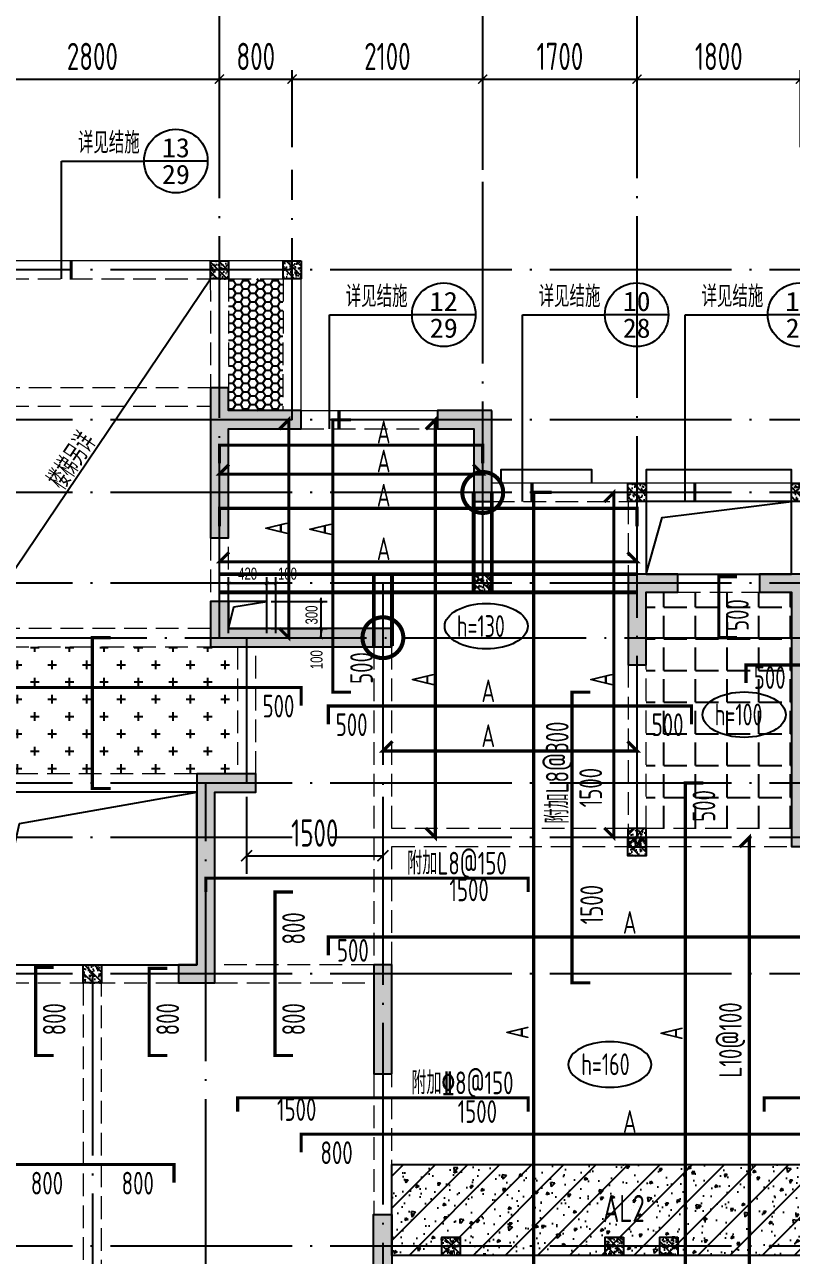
# Model space of a CAD drawing. Extents: x -1058961 to 23600, y -449123 to 2751847.
# Drawn here: x -319653 to -311206, y -187075 to -173524 of the extents above; entities that cross this region are included whole.
import ezdxf
from ezdxf.enums import TextEntityAlignment as Align

# ---------------------------------------------------------------- set-up
doc = ezdxf.new("R2010")
doc.units = 0
doc.header["$LTSCALE"] = 1000
doc.linetypes.add('DASH', pattern=[0.35, 0.25, -0.1])
doc.linetypes.add('DOTE', pattern=[2.42, 2, -0.2, 0.02, -0.2])
doc.layers.get('0').update_dxf_attribs({"linetype": 'CONTINUOUS'})
doc.layers.get('DEFPOINTS').update_dxf_attribs({"linetype": 'CONTINUOUS'})
doc.layers.add('+公共字体', color=7, linetype='CONTINUOUS', lineweight=20)
for name, color, linetype in [('A-AXIS', 1, 'CONTINUOUS'), ('A-DOTE', 10, 'DOTE'), ('BEAM', 4, 'DASH'), ('DIM_IDEN', 67, 'CONTINUOUS'), ('PUB_TEXT', 2, 'CONTINUOUS'), ('ROOF', 183, 'CONTINUOUS'), ('S-B板填充', 251, 'CONTINUOUS'), ('S-B板标注', 3, 'CONTINUOUS'), ('S-B板配筋', 6, 'CONTINUOUS'), ('S-B板配筋号', 7, 'CONTINUOUS'), ('S-C承台编号', 6, 'CONTINUOUS'), ('S-D洞口', 4, 'CONTINUOUS'), ('S-D洞口标注', 3, 'CONTINUOUS'), ('S-L主梁线', 4, 'DASH'), ('S-Q墙填充', 252, 'CONTINUOUS'), ('S-Q墙实线', 6, 'CONTINUOUS'), ('S-Q墙标注', 3, 'CONTINUOUS'), ('S-Y一般标注', 3, 'CONTINUOUS'), ('S-板正筋', 2, 'CONTINUOUS'), ('S-构造柱', 212, 'CONTINUOUS'), ('TEXT', 2, 'CONTINUOUS'), ('水平筋标注', 7, 'CONTINUOUS'), ('看线', 251, 'CONTINUOUS')]:
    doc.layers.add(name, color=color, linetype=linetype)
doc.layers.add('配箍校核', color=34, linetype='CONTINUOUS', plot=False)
doc.styles.add('_TCH_AXIS', font='COMPLEX', dxfattribs={"bigfont": 'GBCBIG'})
doc.styles.add('_TCH_LABEL', font='simhei.ttf')
doc.styles.add('TSSD_DIMENSION', font='Tssdeng.shx', dxfattribs={"width": 0.7, "bigfont": 'tssdchn.shx'})
doc.styles.add('TSSD_REIN', font='tssdeng.shx', dxfattribs={"width": 0.7, "height": 300, "bigfont": 'tssdchn.shx'})
doc.styles.add('结构文字', font='zstxt.shx', dxfattribs={"width": 0.7, "bigfont": 'zshz.shx'})
doc.dimstyles.new('STRUCK', dxfattribs={"dimtxt": 400, "dimasz": 121, "dimexe": 200, "dimexo": 150, "dimgap": 115, "dimtad": 1, "dimdec": 0, "dimdsep": 46, "dimtxsty": '结构文字', "dimblk": 'ARCHTICK', "dimcen": 400, "dimclrd": 3, "dimclre": 3, "dimclrt": 7, "dimadec": 0, "dimazin": 0, "dimtfac": 1, "dimtdec": 0, "dimtix": 1, "dimtmove": 2, "dimatfit": 3, "dimldrblk": '_DIMX', "dimfxl": 0, "dimtolj": 1, "dimtzin": 0, "dimarcsym": 0})
doc.dimstyles.new('STRUCK30', dxfattribs={"dimscale": 0.33333, "dimtxt": 400, "dimasz": 121, "dimexe": 200, "dimexo": 150, "dimgap": 115, "dimtad": 1, "dimdec": 0, "dimdsep": 46, "dimtxsty": '结构文字', "dimblk": 'ARCHTICK', "dimcen": 400, "dimclrd": 3, "dimclre": 3, "dimclrt": 7, "dimadec": 0, "dimazin": 0, "dimtfac": 1, "dimtdec": 0, "dimtix": 1, "dimtmove": 2, "dimatfit": 3, "dimldrblk": '_DIMX', "dimfxl": 0, "dimtolj": 1, "dimtzin": 0, "dimarcsym": 0})
doc.dimstyles.new('TSSD_100_100', dxfattribs={"dimtxt": 300, "dimasz": 100, "dimexe": 100, "dimexo": 250, "dimgap": 100, "dimtad": 1, "dimdec": 0, "dimzin": 0, "dimdsep": 46, "dimtxsty": 'TSSD_DIMENSION', "dimblk": 'ARCHTICK', "dimcen": 0, "dimdle": 100, "dimclrt": 7, "dimadec": 0, "dimazin": 0, "dimtfac": 1, "dimtdec": 0, "dimtix": 1, "dimtmove": 2, "dimatfit": 3, "dimldrblk": 'ARCHTICK', "dimfxl": 0, "dimtolj": 1, "dimtzin": 0, "dimarcsym": 0})

# ---------------------------------------------------------------- blocks, each defined once
blk = doc.blocks.new('_ArchTick')
at = {"color": 0, "linetype": 'ByBlock', "const_width": 0.15}
blk.add_lwpolyline([(-0.5, -0.5), (0.5, 0.5)], dxfattribs=at)
blk = doc.blocks.new('*D1067')
at = {"layer": 'DEFPOINTS', "color": 0}
for p in [(18500, 19250), (15700, 18250), (18500, 18250)]:
    blk.add_point(p, dxfattribs=at)
at = {"layer": 'S-Y一般标注', "color": 0, "lineweight": -2}
for p, q in [((15600, 19250), (18600, 19250)), ((15700, 18500), (15700, 19350)), ((18500, 18500), (18500, 19350))]:
    blk.add_line(p, q, dxfattribs=at)
at = {"layer": 'S-Y一般标注', "color": 0, "lineweight": -2, "xscale": 100, "yscale": 100, "zscale": 100, "rotation": 180}
blk.add_blockref('_ArchTick', (15700, 19250), dxfattribs=at)
at = {"layer": 'S-Y一般标注', "color": 0, "lineweight": -2, "xscale": 100, "yscale": 100, "zscale": 100}
blk.add_blockref('_ArchTick', (18500, 19250), dxfattribs=at)
at = {"layer": 'S-Y一般标注', "color": 7, "insert": (17100, 19500), "char_height": 300, "attachment_point": 5, "style": 'TSSD_DIMENSION'}
blk.add_mtext('\\A1;2800', dxfattribs=at)
blk = doc.blocks.new('*D1068')
at = {"layer": 'DEFPOINTS', "color": 0}
for p in [(19300, 19250), (18500, 18250), (19300, 18250)]:
    blk.add_point(p, dxfattribs=at)
at = {"layer": 'S-Y一般标注', "color": 0, "lineweight": -2}
for p, q in [((18400, 19250), (19400, 19250)), ((18500, 18500), (18500, 19350)), ((19300, 18500), (19300, 19350))]:
    blk.add_line(p, q, dxfattribs=at)
at = {"layer": 'S-Y一般标注', "color": 0, "lineweight": -2, "xscale": 100, "yscale": 100, "zscale": 100, "rotation": 180}
blk.add_blockref('_ArchTick', (18500, 19250), dxfattribs=at)
at = {"layer": 'S-Y一般标注', "color": 0, "lineweight": -2, "xscale": 100, "yscale": 100, "zscale": 100}
blk.add_blockref('_ArchTick', (19300, 19250), dxfattribs=at)
at = {"layer": 'S-Y一般标注', "color": 7, "insert": (18900, 19500), "char_height": 300, "attachment_point": 5, "style": 'TSSD_DIMENSION'}
blk.add_mtext('\\A1;800', dxfattribs=at)
blk = doc.blocks.new('*D1069')
at = {"layer": 'DEFPOINTS', "color": 0}
for p in [(23100, 19250), (21400, 18250), (23100, 18250)]:
    blk.add_point(p, dxfattribs=at)
at = {"layer": 'S-Y一般标注', "color": 0, "lineweight": -2}
for p, q in [((21300, 19250), (23200, 19250)), ((21400, 18500), (21400, 19350)), ((23100, 18500), (23100, 19350))]:
    blk.add_line(p, q, dxfattribs=at)
at = {"layer": 'S-Y一般标注', "color": 0, "lineweight": -2, "xscale": 100, "yscale": 100, "zscale": 100, "rotation": 180}
blk.add_blockref('_ArchTick', (21400, 19250), dxfattribs=at)
at = {"layer": 'S-Y一般标注', "color": 0, "lineweight": -2, "xscale": 100, "yscale": 100, "zscale": 100}
blk.add_blockref('_ArchTick', (23100, 19250), dxfattribs=at)
at = {"layer": 'S-Y一般标注', "color": 7, "insert": (22250, 19500), "char_height": 300, "attachment_point": 5, "style": 'TSSD_DIMENSION'}
blk.add_mtext('\\A1;1700', dxfattribs=at)
blk = doc.blocks.new('*D1070')
at = {"layer": 'DEFPOINTS', "color": 0}
for p in [(24900, 19250), (23100, 18250), (24900, 18250)]:
    blk.add_point(p, dxfattribs=at)
at = {"layer": 'S-Y一般标注', "color": 0, "lineweight": -2}
for p, q in [((23000, 19250), (25000, 19250)), ((23100, 18500), (23100, 19350)), ((24900, 18500), (24900, 19350))]:
    blk.add_line(p, q, dxfattribs=at)
at = {"layer": 'S-Y一般标注', "color": 0, "lineweight": -2, "xscale": 100, "yscale": 100, "zscale": 100, "rotation": 180}
blk.add_blockref('_ArchTick', (23100, 19250), dxfattribs=at)
at = {"layer": 'S-Y一般标注', "color": 0, "lineweight": -2, "xscale": 100, "yscale": 100, "zscale": 100}
blk.add_blockref('_ArchTick', (24900, 19250), dxfattribs=at)
at = {"layer": 'S-Y一般标注', "color": 7, "insert": (24000, 19500), "char_height": 300, "attachment_point": 5, "style": 'TSSD_DIMENSION'}
blk.add_mtext('\\A1;1800', dxfattribs=at)
blk = doc.blocks.new('*D1096')
at = {"layer": 'DEFPOINTS', "color": 0}
for p in [(21400, 19250), (19300, 18250), (21400, 18250)]:
    blk.add_point(p, dxfattribs=at)
at = {"layer": 'S-Y一般标注', "color": 0, "lineweight": -2}
for p, q in [((19200, 19250), (21500, 19250)), ((19300, 18500), (19300, 19350)), ((21400, 18500), (21400, 19350))]:
    blk.add_line(p, q, dxfattribs=at)
at = {"layer": 'S-Y一般标注', "color": 0, "lineweight": -2, "xscale": 100, "yscale": 100, "zscale": 100, "rotation": 180}
blk.add_blockref('_ArchTick', (19300, 19250), dxfattribs=at)
at = {"layer": 'S-Y一般标注', "color": 0, "lineweight": -2, "xscale": 100, "yscale": 100, "zscale": 100}
blk.add_blockref('_ArchTick', (21400, 19250), dxfattribs=at)
at = {"layer": 'S-Y一般标注', "color": 7, "insert": (20350, 19500), "char_height": 300, "attachment_point": 5, "style": 'TSSD_DIMENSION'}
blk.add_mtext('\\A1;2100', dxfattribs=at)
blk = doc.blocks.new('20210729.03504727')
at = {"layer": '看线', "color": 202, "ltscale": 0.5}
for points in [[(17500, 10800), (17500, 10950), (16500, 10950), (16500, 10800)], [(19700, 10800), (19700, 10950), (18100, 10950), (18100, 10800)]]:
    blk.add_lwpolyline(points, dxfattribs=at)
blk = doc.blocks.new('*D368')
at = {"layer": 'DEFPOINTS', "color": 0}
for p in [(-316986, -179874), (-316386, -179874), (-316986, -180174)]:
    blk.add_point(p, dxfattribs=at)
at = {"layer": 'S-D洞口标注', "color": 3, "lineweight": -2}
for p, q in [((-316936, -179874), (-316320, -179874)), ((-316386, -179874), (-316386, -179834)), ((-316386, -180174), (-316386, -179874)), ((-316936, -180174), (-316320, -180174)), ((-316386, -180174), (-316386, -180215))]:
    blk.add_line(p, q, dxfattribs=at)
at = {"layer": 'S-D洞口标注', "color": 3, "lineweight": -2, "xscale": 40.33293, "yscale": 40.33293, "zscale": 40.33293}
for p, rotation in [((-316386, -179874), 270), ((-316386, -180174), 90)]:
    blk.add_blockref('_ArchTick', p, dxfattribs=dict(at, rotation=rotation))
at = {"layer": 'S-D洞口标注', "color": 7, "insert": (-316491, -180024), "char_height": 133.3, "attachment_point": 5, "rotation": 90, "style": '结构文字'}
blk.add_mtext('\\A1;300', dxfattribs=at)
blk = doc.blocks.new('_DIMX')
blk.add_line((-150, 0), (150, 0))
at = {"const_width": 50}
blk.add_lwpolyline([(-70, -70), (70, 70)], dxfattribs=at)
blk = doc.blocks.new('*D369')
at = {"layer": 'DEFPOINTS', "color": 0}
for p in [(-316986, -179675), (-317406, -180275), (-316986, -180274)]:
    blk.add_point(p, dxfattribs=at)
at = {"layer": 'S-D洞口标注', "color": 3, "lineweight": -2}
for p, q in [((-317406, -180225), (-317406, -179608)), ((-317406, -179675), (-316986, -179675)), ((-316986, -180224), (-316986, -179608))]:
    blk.add_line(p, q, dxfattribs=at)
at = {"layer": 'S-D洞口标注', "color": 3, "lineweight": -2, "xscale": 40.33293, "yscale": 40.33293, "zscale": 40.33293, "rotation": 180}
blk.add_blockref('_ArchTick', (-317406, -179675), dxfattribs=at)
at = {"layer": 'S-D洞口标注', "color": 3, "lineweight": -2, "xscale": 40.33293, "yscale": 40.33293, "zscale": 40.33293}
blk.add_blockref('_ArchTick', (-316986, -179675), dxfattribs=at)
at = {"layer": 'S-D洞口标注', "color": 7, "insert": (-317196, -179570), "char_height": 133.3, "attachment_point": 5, "style": '结构文字'}
blk.add_mtext('\\A1;420', dxfattribs=at)
blk = doc.blocks.new('*D370')
at = {"layer": 'DEFPOINTS', "color": 0}
for p in [(-316886, -179675), (-316986, -180274), (-316886, -180274)]:
    blk.add_point(p, dxfattribs=at)
at = {"layer": 'S-D洞口标注', "color": 3, "lineweight": -2}
for p, q in [((-316986, -180224), (-316986, -179608)), ((-316986, -179675), (-316886, -179675)), ((-316886, -180224), (-316886, -179608))]:
    blk.add_line(p, q, dxfattribs=at)
at = {"layer": 'S-D洞口标注', "color": 3, "lineweight": -2, "xscale": 40.33293, "yscale": 40.33293, "zscale": 40.33293, "rotation": 180}
blk.add_blockref('_ArchTick', (-316986, -179675), dxfattribs=at)
at = {"layer": 'S-D洞口标注', "color": 3, "lineweight": -2, "xscale": 40.33293, "yscale": 40.33293, "zscale": 40.33293}
blk.add_blockref('_ArchTick', (-316886, -179675), dxfattribs=at)
at = {"layer": 'S-D洞口标注', "color": 7, "insert": (-316757, -179570), "char_height": 133.3, "attachment_point": 5, "style": '结构文字'}
blk.add_mtext('\\A1;100', dxfattribs=at)
blk = doc.blocks.new('*D371')
at = {"layer": 'DEFPOINTS', "color": 0}
for p in [(-316986, -180174), (-316386, -180174), (-316986, -180274)]:
    blk.add_point(p, dxfattribs=at)
at = {"layer": 'S-D洞口标注', "color": 3, "lineweight": -2}
for p, q in [((-316936, -180174), (-316320, -180174)), ((-316386, -180274), (-316386, -180174)), ((-316936, -180274), (-316320, -180274))]:
    blk.add_line(p, q, dxfattribs=at)
at = {"layer": 'S-D洞口标注', "color": 3, "lineweight": -2, "xscale": 40.33293, "yscale": 40.33293, "zscale": 40.33293}
for p, rotation in [((-316386, -180174), 90), ((-316386, -180274), 270)]:
    blk.add_blockref('_ArchTick', p, dxfattribs=dict(at, rotation=rotation))
at = {"layer": 'S-D洞口标注', "color": 7, "insert": (-316436, -180516), "char_height": 133.3, "attachment_point": 5, "rotation": 90, "style": '结构文字'}
blk.add_mtext('\\A1;100', dxfattribs=at)
blk = doc.blocks.new('20210803.22403995')
at = {"layer": '+公共字体', "color": 2, "const_width": 45}
for points in [[(-847438, -168387, 1), (-847438, -167937, 1), (-847438, -168387, -1)], [(-848538, -169986, 1), (-848538, -169536, 1), (-848538, -169986, -1)]]:
    blk.add_lwpolyline(points, format="xyb", dxfattribs=at)
blk = doc.blocks.new('20210807.15312446')
at = {"layer": 'S-Q墙填充'}
h = blk.add_hatch(color=252, dxfattribs=at)
h.dxf.hatch_style = 1
h.paths.add_polyline_path([(74816, 67840), (74816, 66540), (75016, 66540), (75016, 67740), (75815, 67740), (75815, 67940), (75016, 67940), (75016, 68190), (74816, 68190)])
h = blk.add_hatch(color=252, dxfattribs=at)
h.dxf.hatch_style = 1
h.paths.add_polyline_path([(77916, 67940), (77316, 67940), (77316, 67740), (77716, 67740), (77716, 66940), (77916, 66940)])
h = blk.add_hatch(color=252, dxfattribs=at)
h.dxf.hatch_style = 1
h.paths.add_polyline_path([(79416, 66140), (79416, 65140), (79616, 65140), (79616, 65940), (79966, 65940), (79966, 66140)])
h = blk.add_hatch(color=252, dxfattribs=at)
h.dxf.hatch_style = 1
h.paths.add_polyline_path([(81416, 66140), (80866, 66140), (80866, 65940), (81216, 65940), (81216, 63140), (81416, 63140)])
h = blk.add_hatch(color=252, dxfattribs=at)
h.dxf.hatch_style = 1
h.paths.add_polyline_path([(75016, 65540), (75016, 65840), (74816, 65840), (74816, 65340), (75216, 65340), (76816, 65340), (76816, 65540), (75216, 65540)])
h = blk.add_hatch(color=252, dxfattribs=at)
h.dxf.hatch_style = 1
h.paths.add_polyline_path([(74866, 61640), (74866, 63740), (75316, 63740), (75316, 63940), (74666, 63940), (74666, 61840), (74466, 61840), (74466, 61640)])
h = blk.add_hatch(color=252, dxfattribs=at)
h.dxf.hatch_style = 1
h.paths.add_polyline_path([(76816, 60640), (76816, 61840), (76616, 61840), (76616, 60640)])
h = blk.add_hatch(color=252, dxfattribs=at)
h.dxf.hatch_style = 1
h.paths.add_polyline_path([(76813, 57440), (76063, 57440), (76063, 57640), (76613, 57640), (76613, 58740), (76613, 59090), (76813, 59090), (76813, 58740)])
at = {"layer": 'S-D洞口', "color": 5}
for points in [[(79616, 66140), (81216, 66140), (81216, 66940), (79616, 66940), (79616, 66140), (79793, 66762), (81216, 66940)], [(72366, 61840), (74666, 61840), (74666, 63740), (72366, 63740), (72366, 61840), (72712, 63393), (74666, 63740)]]:
    blk.add_lwpolyline(points, dxfattribs=at)
at = {"layer": 'S-L主梁线', "linetype": 'ByBlock', "lineweight": 18}
for p, q in [((74915, 69590), (72116, 69590)), ((75816, 69590), (74915, 69590)), ((75815, 67940), (75816, 69590)), ((77316, 67939), (75815, 67939)), ((79516, 67140), (77916, 67140)), ((81316, 67140), (79516, 67140)), ((79616, 66940), (81216, 66940)), ((79616, 66140), (79616, 66940)), ((81216, 66940), (81216, 66140)), ((80866, 66140), (79966, 66140)), ((72366, 63740), (74666, 63740)), ((73516, 61840), (72566, 61840)), ((74466, 61840), (73516, 61840))]:
    blk.add_line(p, q, dxfattribs=at)
at = {"layer": 'S-L主梁线', "linetype": 'DASH', "lineweight": 18}
for p, q in [((72216, 69390), (74815, 69390)), ((74815, 69390), (74816, 68190)), ((75015, 69390), (75616, 69390)), ((75015, 69390), (75016, 68190)), ((75616, 69390), (75615, 67940)), ((74816, 68190), (72216, 68190)), ((75016, 68090), (75016, 68190)), ((72216, 67990), (74816, 67990)), ((75815, 67740), (77316, 67740)), ((77916, 66940), (79416, 66940)), ((79416, 66940), (79416, 66140)), ((74816, 66540), (74816, 65840)), ((75016, 65840), (75016, 66540)), ((79966, 65940), (80866, 65940)), ((74816, 65540), (72216, 65540)), ((72216, 65340), (74816, 65340)), ((75116, 65340), (75116, 63940)), ((75316, 63940), (75316, 65340)), ((76616, 65340), (76616, 63240)), ((76816, 63340), (76816, 65340)), ((79416, 65140), (79416, 63340)), ((79616, 63340), (79616, 65140)), ((74666, 63940), (72366, 63940)), ((79416, 63340), (76816, 63340)), ((81216, 63340), (79616, 63340)), ((76616, 63240), (76616, 61840)), ((76816, 63140), (79516, 63140)), ((76816, 61840), (76816, 63140)), ((79516, 63140), (81216, 63140)), ((76616, 61840), (74866, 61840)), ((72566, 61640), (73516, 61640)), ((73416, 61640), (73416, 57640)), ((73516, 61640), (74466, 61640)), ((73616, 57640), (73616, 61640)), ((74866, 61640), (76616, 61640)), ((76616, 60640), (76616, 59090)), ((76816, 59090), (76816, 60640))]:
    blk.add_line(p, q, dxfattribs=at)
at = {"layer": 'S-Q墙实线'}
for points in [[(74816, 67840), (74816, 66540), (75016, 66540), (75016, 67740), (75815, 67740), (75815, 67940), (75016, 67940), (75016, 68190), (74816, 68190)], [(77916, 67940), (77316, 67940), (77316, 67740), (77716, 67740), (77716, 66940), (77916, 66940)], [(79416, 66140), (79416, 65140), (79616, 65140), (79616, 65940), (79966, 65940), (79966, 66140)], [(81416, 66140), (80866, 66140), (80866, 65940), (81216, 65940), (81216, 63140), (81416, 63140)], [(75016, 65540), (75016, 65840), (74816, 65840), (74816, 65340), (75216, 65340), (76816, 65340), (76816, 65540), (75216, 65540)], [(74866, 61640), (74866, 63740), (75316, 63740), (75316, 63940), (74666, 63940), (74666, 61840), (74466, 61840), (74466, 61640)], [(76816, 60640), (76816, 61840), (76616, 61840), (76616, 60640)], [(76813, 57440), (76063, 57440), (76063, 57640), (76613, 57640), (76613, 58740), (76613, 59090), (76813, 59090), (76813, 58740)]]:
    blk.add_lwpolyline(points, close=True, dxfattribs=at)
blk = doc.blocks.new('20210730.02141516')
at = {"layer": 'S-构造柱'}
h = blk.add_hatch(dxfattribs=at)
h.set_pattern_fill('ARMORED', color=256, scale=15, angle=-90, style=0)
h.set_pattern_definition([(320, (-154189.41, 3278673.45), (-9.4128202, -107.5890274), [11.25, -123.75]), (265, (-154189.41, 3278673.45), (112.82882, 20.8127), [9, -99]), (10.4514, (-154190.19, 3278664.49), (103.4159313, -86.7764073), [9.5610285, -105.1713168]), (316.1842, (-154159.41, 3278673.45), (-24.827852, -160.0861573), [16.875, -185.625]), (6.6356, (-154161.48, 3278660.11), (146.117681, -140.199406), [14.341543, -157.75695]), (261.1842, (-154159.41, 3278673.45), (146.11779, -140.199292), [13.5, -148.5]), (291, (-154166.91, 3278658.45), (-60.3928336, -89.5360578), [11.25, -123.75]), (236, (-154166.91, 3278658.45), (108.7725068, -36.4972998), [9, -99]), (341.4514, (-154171.94, 3278650.99), (48.3795745, -126.0333943), [9.5610285, -105.1713168]), (307.5, (-154189.41, 3278673.454), (49.93407807, -1.8239783), [0, -97.8, 0, -100.5, 0, -99.375]), (277.5, (-154189.41, 3278673.454), (59.1617568, -39.4604306), [0, -57.3, 0, -95.55, 0, -37.875]), (237.5, (-154189.41, 3278706.904), (-3.38323076, -80.07336543), [0, -37.5, 0, -117, 0, -155.25]), (227.5, (-154189.41, 3278721.904), (15.0157473, -87.4779254), [0, -48.75, 0, -77.7, 0, -110.25]), (315, (-154189.41, 3278673.454), (53.0330086, 53.0330086), [])])
h.paths.add_polyline_path([(200, 200), (200, 0), (0, 0), (0, 200)])
blk.add_lwpolyline([(200, 200), (200, 0), (0, 0), (0, 200)], close=True, dxfattribs=at)
blk = doc.blocks.new('20210809.18285270')
at = {"layer": 'ROOF', "rotation": 359.9999999538236}
for p in [(13900, 12550), (14700, 12550)]:
    blk.add_blockref('20210730.02141516', p, dxfattribs=at)
at = {"layer": 'ROOF'}
for p in [(18500, 10100), (20300, 10100), (16800, 9100), (18500, 6200), (12500, 4800), (16450, 1800), (18250, 1800), (18850, 1800)]:
    blk.add_blockref('20210730.02141516', p, dxfattribs=at)
at = {"layer": 'ROOF', "xscale": -1, "rotation": 4.61764226855621e-08}
blk.add_blockref('20210730.02141516', (18700, 6300), dxfattribs=at)
blk = doc.blocks.new('*D2720')
at = {"layer": 'DEFPOINTS', "color": 0}
for p in [(-200559, -4859), (-199059, -4859), (-199059, -5659)]:
    blk.add_point(p, dxfattribs=at)
at = {"layer": 'S-Q墙标注', "color": 3, "lineweight": -2}
for p, q in [((-200559, -5009), (-200559, -5859)), ((-199059, -5009), (-199059, -5859)), ((-200559, -5659), (-199059, -5659))]:
    blk.add_line(p, q, dxfattribs=at)
at = {"layer": 'S-Q墙标注', "color": 3, "lineweight": -2, "xscale": 121, "yscale": 121, "zscale": 121, "rotation": 180}
blk.add_blockref('_ArchTick', (-200559, -5659), dxfattribs=at)
at = {"layer": 'S-Q墙标注', "color": 3, "lineweight": -2, "xscale": 121, "yscale": 121, "zscale": 121}
blk.add_blockref('_ArchTick', (-199059, -5659), dxfattribs=at)
at = {"layer": 'S-Q墙标注', "color": 7, "insert": (-199809, -5409), "char_height": 300, "attachment_point": 5, "style": 'TSSD_REIN'}
blk.add_mtext('\\A1;1500', dxfattribs=at)
blk = doc.blocks.new('20210811.10050802')
at = {"layer": 'DIM_IDEN'}
for p, q in [((12508, 15853), (13417, 15853)), ((12508, 14555), (12508, 15853)), ((14117, 15853), (13417, 15853)), ((15459, 14161), (16368, 14161)), ((15459, 12905), (15459, 14161)), ((17068, 14161), (16368, 14161)), ((17584, 14161), (18493, 14161)), ((17584, 12105), (17584, 14161)), ((19193, 14161), (18493, 14161)), ((19378, 14161), (20287, 14161)), ((19378, 12105), (19378, 14161)), ((20987, 14161), (20287, 14161))]:
    blk.add_line(p, q, dxfattribs=at)
at = {"layer": 'DIM_IDEN', "const_width": 35}
for points in [[(12613, 14555), (12613, 14755)], [(15564, 12905), (15564, 13105)], [(17689, 12105), (17689, 12305)], [(19483, 12105), (19483, 12305)]]:
    blk.add_lwpolyline(points, dxfattribs=at)
at = {"layer": 'DIM_IDEN'}
for centre in [(13767, 15853), (16718, 14161), (18843, 14161), (20637, 14161)]:
    blk.add_circle(centre, 350, dxfattribs=at)
at = {"layer": 'PUB_TEXT', "style": '_TCH_AXIS'}
for p in [(12688, 15936), (15638, 14245), (17763, 14245), (19557, 14245)]:
    blk.add_text('详见结施', height=236.3, dxfattribs=at).set_placement(p)
at = {"layer": 'PUB_TEXT', "style": '_TCH_LABEL'}
for s, height, width, p, p2 in [('13', 212.7, 1.00565, (13613, 15894), (13921, 15894)), ('29', 212.7, 1.00565, (13613, 15600), (13921, 15600)), ('12', 211.6, 1.022989, (16562, 14202), (16873, 14202)), ('10', 213.8, 0.988889, (18691, 14202), (18995, 14202)), ('11', 210.8, 1.034884, (20480, 14202), (20794, 14202)), ('29', 212.7, 1.00565, (16564, 13908), (16872, 13908)), ('28', 213.8, 0.988889, (18691, 13907), (18995, 13907)), ('28', 213.8, 0.988889, (20485, 13907), (20789, 13907))]:
    blk.add_text(s, height=height, dxfattribs=dict(at, width=width)).set_placement(p, p2, align=Align.FIT)
blk = doc.blocks.new('20210726.16395156')
at = {"layer": 'A-AXIS'}
for p, q in [((18500, 18249.9), (18500, 21049.9)), ((21400, 18249.9), (21400, 21049.9)), ((23100, 18249.9), (23100, 21049.9))]:
    blk.add_line(p, q, dxfattribs=at)
at = {"layer": 'A-DOTE'}
for p, q in [((18500, 13100.3), (18500, 18249.9)), ((19300, 15500), (19300, 18249.9)), ((21400, 13700), (21400, 18249.9)), ((23100, 10900), (23100, 18249.9)), ((55600, 17150), (3600, 17150)), ((55600, 15500), (3600, 15500)), ((55600, 14700), (3600, 14700)), ((55600, 13700), (3600, 13700)), ((20299.8, 13700), (20300, 3600)), ((3600, 13100.3), (55600, 13100.3)), ((18800, 11500), (18800, 13100)), ((55600, 11500), (3600, 11500)), ((18350, 3600.1), (18350, 11500)), ((55600, 10900), (3600, 10900)), ((55600, 9400), (3600, 9400)), ((17100, 9400), (17100, 3600)), ((55600, 6400), (3600, 6400))]:
    blk.add_line(p, q, dxfattribs=at)
at = {"layer": 'S-Y一般标注'}
for base, p1, p2, picture, middle in [((18500, 19249.9), (15700, 18249.9), (18500, 18249.9), '*D1067', (17100, 19499.9)), ((19300, 19249.9), (18500, 18249.9), (19300, 18249.9), '*D1068', (18900, 19499.9)), ((21400, 19249.9), (19300, 18249.9), (21400, 18249.9), '*D1096', (20350, 19499.9)), ((23100, 19249.9), (21400, 18249.9), (23100, 18249.9), '*D1069', (22250, 19499.9)), ((24900, 19249.9), (23100, 18249.9), (24900, 18249.9), '*D1070', (24000, 19499.9))]:
    dim = blk.add_linear_dim(base=base, p1=p1, p2=p2, dimstyle='TSSD_100_100', dxfattribs=at)
    dim.commit()
    dim.dimension.update_dxf_attribs({"geometry": picture, "text_midpoint": middle})
blk = doc.blocks.new('20210810.19092027')
at = {"layer": 'S-Q墙标注'}
dim = blk.add_linear_dim(base=(100917.7, 61274), p1=(99417.8, 62074), p2=(100917.7, 62074), dimstyle='STRUCK', override={"dimtxt": 300, "dimgap": 100, "dimtxsty": 'TSSD_REIN'}, dxfattribs=at)
dim.commit()
dim.dimension.update_dxf_attribs({"geometry": '*D2720', "text_midpoint": (100167.7, 61524), "insert": (299976.5, 66933)})

msp = doc.modelspace()

# ---------------------------------------------------------------- hatches: boundary and pattern name
at = {"layer": 'BEAM', "linetype": 'ByBlock'}
h = msp.add_hatch(dxfattribs=at)
h.set_pattern_fill('ARMORED', color=252, scale=50, angle=180, style=0)
h.set_pattern_definition([(230, (-533277.4, 1727346.8), (-358.63009, 31.376067), [37.5, -412.5]), (175, (-533277.4, 1727346.8), (69.37567, -376.09607), [30, -330]), (280.4514, (-533307.3, 1727349.4), (-289.25469, -344.71977), [31.870095, -350.571056]), (226.1842, (-533277.4, 1727246.8), (-533.62052, 82.75951), [56.25, -618.75]), (276.6356, (-533321.87, 1727253.7), (-467.33135, -487.05894), [47.80514, -525.8565]), (171.1842, (-533277.4, 1727246.8), (-467.33097, -487.0593), [45, -495]), (201, (-533327.4, 1727271.8), (-298.453526, 201.309445), [37.5, -412.5]), (146, (-533327.4, 1727271.8), (-121.657666, -362.57502), [30, -330]), (251.4514, (-533352.27, 1727288.57), (-420.111314, -161.26525), [31.870095, -350.571056]), (217.5, (-533277.4, 1727346.8), (-6.079928, -166.446927), [0, -326, 0, -335, 0, -331.25]), (187.5, (-533277.4, 1727346.8), (-131.534769, -197.205856), [0, -191, 0, -318.5, 0, -126.25]), (147.5, (-533165.9, 1727346.8), (-266.911218, 11.277436), [0, -125, 0, -390, 0, -517.5]), (137.5, (-533115.9, 1727346.8), (-291.593085, -50.05249), [0, -162.5, 0, -259, 0, -367.5]), (225, (-533277.4, 1727346.8), (176.776695, -176.776695), [])])
h.paths.add_polyline_path([(-310006.27, -187074.51), (-315606.27, -187074.5), (-315606.27, -186074.5), (-310006.27, -186074.51)])
at = {"layer": 'S-B板填充', "linetype": 'ByBlock'}
h = msp.add_hatch(dxfattribs=at)
h.set_pattern_fill('HONEY', color=252, scale=17.142857, style=0)
h.set_pattern_definition([(0, (-261727.8, -360360.918), (81.642857, 47.136514), [54.42857, -108.857143]), (120, (-261727.8, -360360.918), (-81.642847, 47.136531), [54.42857, -108.857143]), (60, (-261727.8, -360360.918), (1e-05, 94.273045), [-108.857143, 54.42857])])
h.paths.add_polyline_path([(-317406.56, -177774.51), (-316806.42, -177774.51), (-316806.42, -176324.51), (-317406.56, -176324.51)])
at = {"layer": 'S-B板填充'}
h = msp.add_hatch(dxfattribs=at)
h.set_pattern_fill('ANGLE', color=252, scale=50, style=0)
h.set_pattern_definition([(0, (-215172.3, -328018.4), (0, 349.25), [254, -95.25]), (90, (-215172.3, -328018.4), (-349.25, 2e-14), [254, -95.25])])
h.paths.add_polyline_path([(-312806.26, -179774.51), (-311206.24, -179774.51), (-311206.24, -182374.51), (-312806.26, -182374.51)])
h = msp.add_hatch(dxfattribs=at)
h.set_pattern_fill('CROSS', color=252, scale=30, style=0)
h.set_pattern_definition([(0, (-233672.3, -328018.38), (190.5, 190.5), [95.25, -285.75]), (90, (-233624.67, -328066), (-190.5, 190.5), [95.25, -285.75])])
h.paths.add_polyline_path([(-320506.3, -180374.25), (-317306.36, -180374.25), (-317306.36, -181774.51), (-320506.3, -181774.51)])

# ---------------------------------------------------------------- linework, layer by layer
at = {"layer": 'BEAM', "linetype": 'ByBlock'}
msp.add_lwpolyline([(-310006.27, -187074.51), (-315606.27, -187074.5), (-315606.27, -186074.5), (-310006.27, -186074.51)], close=True, dxfattribs=at)
at = {"layer": 'S-B板标注'}
for centre in [(-314567.37, -180147.87), (-311726.37, -181121.44)]:
    msp.add_ellipse(centre, major_axis=(-457.33, 0), ratio=0.54724159, dxfattribs=at)
at = {"layer": 'S-B板标注', "extrusion": (0, 0, -1)}
msp.add_ellipse((-313206.14, -184972.29), major_axis=(457.33, -0.02), ratio=0.54724159, dxfattribs=at)
at = {"layer": 'S-B板配筋', "lineweight": 35, "const_width": 35}
for points in [[(-316848.64, -180168.18), (-316742.58, -180274.25), (-316742.58, -177874.52), (-316848.64, -177980.58)], [(-316058.19, -180874.25), (-316258.19, -180874.25), (-316258.19, -177874.52), (-316058.19, -177874.52)], [(-315234.09, -182368.45), (-315128.03, -182474.51), (-315128.03, -177874.51), (-315234.09, -177980.58)], [(-317506.24, -178354.43), (-317506.24, -178154.43), (-314606.23, -178154.43), (-314606.23, -178354.43)], [(-317400.18, -178366.66), (-317506.24, -178472.72), (-314606.24, -178472.72), (-314712.31, -178366.66)], [(-313845.85, -188774.35), (-314045.85, -188774.35), (-314045.85, -178674.51), (-313845.85, -178674.51)], [(-313268.23, -182368.45), (-313162.16, -182474.51), (-313162.16, -178674.51), (-313268.23, -178780.58)], [(-317506.23, -179049.08), (-317506.23, -178849.08), (-312906.23, -178849.08), (-312906.23, -179049.08)], [(-317400.18, -179333.36), (-317506.24, -179439.43), (-312906.24, -179439.43), (-313012.31, -179333.36)], [(-311806.24, -180274.51), (-312006.24, -180274.51), (-312006.24, -179604.51), (-311806.24, -179604.51)], [(-318706.23, -181934.51), (-318906.23, -181934.51), (-318906.23, -180274.25), (-318706.23, -180274.25)], [(-311706.24, -180774.51), (-311706.24, -180574.51), (-307606.24, -180574.51), (-307606.24, -180774.51)], [(-321206.3, -181022.55), (-321206.3, -180822.55), (-316606.36, -180822.55), (-316606.36, -181022.55)], [(-313422.05, -184074.51), (-313622.05, -184074.51), (-313622.05, -180874.51), (-313422.05, -180874.51)], [(-316306.24, -181226.86), (-316306.24, -181026.86), (-312306.23, -181026.86), (-312306.23, -181226.86)], [(-315600.18, -181415.06), (-315706.25, -181521.12), (-312906.24, -181521.12), (-313012.31, -181415.06)], [(-312174.93, -188774.35), (-312374.93, -188774.35), (-312374.93, -181874.51), (-312174.93, -181874.51)], [(-311776.24, -188668.28), (-311670.18, -188774.35), (-311670.18, -182474.51), (-311776.24, -182580.58)], [(-314106.21, -183072.18), (-314106.21, -182922.18), (-317656.21, -182922.18), (-317656.21, -183072.18)], [(-316694.93, -184874.51), (-316894.93, -184874.51), (-316894.93, -183074.51), (-316694.93, -183074.51)], [(-316306.24, -183769.56), (-316306.24, -183569.56), (-308906.24, -183569.56), (-308906.24, -183769.56)], [(-319331.23, -184874.51), (-319531.23, -184874.51), (-319531.23, -183904.51), (-319331.23, -183904.51)], [(-318081.23, -184874.51), (-318281.23, -184874.51), (-318281.23, -183914.51), (-318081.23, -183914.51)], [(-317306.16, -185490.49), (-317306.16, -185340.49), (-314106.16, -185340.49), (-314106.16, -185490.49)], [(-311506.16, -185490.49), (-311506.16, -185340.49), (-308306.16, -185340.49), (-308306.16, -185490.49)], [(-316606.24, -185939.29), (-316606.24, -185739.29), (-308906.24, -185739.29), (-308906.24, -185939.29)], [(-319806.22, -186274.52), (-319806.22, -186074.52), (-318006.22, -186074.52), (-318006.22, -186274.52)]]:
    msp.add_lwpolyline(points, dxfattribs=at)
at = {"layer": 'S-B板配筋号', "color": 1}
msp.add_lwpolyline([(-320206.23, -180174.25), (-317606.72, -176324.51)], dxfattribs=at)
at = {"layer": 'S-D洞口', "color": 5}
for points in [[(-312806.23, -179574.51), (-311206.23, -179574.51), (-311206.23, -178774.51), (-312806.23, -178774.51), (-312806.23, -179574.51), (-312628.46, -178952.29), (-311206.23, -178774.51)], [(-317406.23, -180174.25), (-316986.23, -180174.25), (-316986.23, -179874.25), (-317406.23, -179874.25), (-317406.23, -180174.25), (-317347.9, -179932.58), (-316986.23, -179874.25)], [(-320056.23, -183874.51), (-317756.23, -183874.51), (-317756.23, -181974.51), (-320056.23, -181974.51), (-320056.23, -183874.51), (-319709.41, -182321.34), (-317756.23, -181974.51)]]:
    msp.add_lwpolyline(points, dxfattribs=at)
at = {"layer": 'S-板正筋', "color": 5, "linetype": 'DASH', "const_width": 42.86}
for points in [[(-314706.23, -178674.51), (-314706.23, -179774.51)], [(-314506.23, -178674.52), (-314506.23, -179774.51)], [(-317506.24, -179574.52), (-312906.23, -179574.52)], [(-315806.24, -180364.97), (-315806.24, -179574.52)], [(-315606.23, -180364.97), (-315606.23, -179574.51)], [(-317506.24, -179774.52), (-312906.23, -179774.52)]]:
    msp.add_lwpolyline(points, dxfattribs=at)

# ---------------------------------------------------------------- block references
msp.add_blockref('20210729.03504727', (-330906.25, -189374.52))
at = {"layer": 'A-DOTE'}
msp.add_blockref('20210726.16395156', (-336006.23, -193374.56), dxfattribs=at)
at = {"layer": 'PUB_TEXT'}
msp.add_blockref('20210811.10050802', (-331753.32, -190879.14), dxfattribs=at)
at = {"layer": 'S-C承台编号'}
msp.add_blockref('20210803.22403995', (532831.91, -10512.98), dxfattribs=at)
at = {"layer": 'S-Q墙填充'}
msp.add_blockref('20210807.15312446', (-392421.87, -245714.06), dxfattribs=at)
at = {"layer": '水平筋标注'}
msp.add_blockref('20210810.19092027', (-416624.06, -243948.51), dxfattribs=at)
at = {"layer": '配箍校核'}
msp.add_blockref('20210809.18285270', (-331506.25, -188874.68), dxfattribs=at)

# ---------------------------------------------------------------- texts
at = {"layer": 'S-B板标注', "color": 7, "style": 'TSSD_REIN', "width": 0.7}
for s, p in [('h=130', (-314892.06, -180266.01)), ('h=100', (-312051.06, -181239.58))]:
    msp.add_text(s, height=240, dxfattribs=at).set_placement(p)
msp.add_text('h=160', height=240, rotation=359.997282, dxfattribs=at).set_placement((-313521.15, -185090.42))
at = {"layer": 'S-B板配筋号', "color": 1, "style": 'TSSD_REIN', "width": 0.7}
for s, p in [('A', (-315772.63, -178134.85)), ('A', (-315772.63, -178453.15)), ('A', (-315772.63, -178829.51)), ('A', (-315772.63, -179419.85)), ('A', (-314620.43, -180983.65)), ('A', (-314620.43, -181477.92)), ('附加L8@150', (-315437.98, -182881.62)), ('附加%%1328@150', (-315393.11, -185299.93))]:
    msp.add_text(s, height=250, dxfattribs=at).set_placement(p)
for s, rotation, p in [('楼梯另详', 55.970982, (-319216.54, -178668.12)), ('A', 449.999992, (-316755.24, -179144.45)), ('A', 449.999992, (-316270.86, -179155.73)), ('A', 449.999992, (-315140.69, -180810.49)), ('A', 449.999992, (-313174.83, -180810.49)), ('附加L8@300', 449.999992, (-313660.67, -182320.21)), ('L10@100', 449.999992, (-311752.76, -185117.15)), ('A', 449.999992, (-314100.21, -184694.6))]:
    msp.add_text(s, height=250, rotation=rotation, dxfattribs=at).set_placement(p)
at = {"layer": 'S-B板配筋号', "style": 'TSSD_REIN', "width": 0.7}
for s, p in [('500', (-311926.24, -180024.51)), ('500', (-316066.36, -180607.51)), ('1500', (-313542.05, -181924.51)), ('500', (-312294.93, -182126.24)), ('1500', (-313531.24, -183212.96)), ('800', (-316814.93, -183474.51)), ('800', (-319451.23, -184474.51)), ('800', (-318201.23, -184474.51)), ('800', (-316814.93, -184474.51))]:
    msp.add_text(s, height=250, rotation=449.999992, dxfattribs=at).set_placement(p, align=Align.TOP_CENTER)
for s, p in [('500', (-311444.91, -180587.41)), ('500', (-316856.36, -180902.55)), ('500', (-316050.13, -181106.86)), ('500', (-312569.41, -181106.86)), ('1500', (-314756.55, -182925.21)), ('500', (-316036.85, -183592.03)), ('1500', (-316655.82, -185343.52)), ('1500', (-314665.85, -185365.81)), ('800', (-316216.1, -185819.29)), ('800', (-319406.22, -186154.52)), ('800', (-318406.22, -186154.52))]:
    msp.add_text(s, height=250, dxfattribs=at).set_placement(p, align=Align.TOP_CENTER)
for p in [(-313061.77, -183533.49), (-313061.77, -185725.24)]:
    msp.add_text('A', height=250, dxfattribs=at).set_placement(p)
msp.add_text('A', height=250, rotation=449.999992, dxfattribs=at).set_placement((-312402.67, -184704.4))
at = {"layer": 'TEXT', "color": 1, "style": 'TSSD_REIN', "width": 0.7}
msp.add_text('AL2', height=300, dxfattribs=at).set_placement((-312821.55, -186708.39, 0), align=Align.RIGHT)

# ---------------------------------------------------------------- dimensions: what is measured, and where the dimension line sits
at = {"layer": 'S-D洞口标注'}
dim = msp.add_linear_dim(base=(-316986.23, -179674.85), p1=(-317406.23, -180274.85), p2=(-316986.23, -180274.24), dimstyle='STRUCK30', dxfattribs=at)
dim.commit()
dim.dimension.update_dxf_attribs({"geometry": '*D369', "text_midpoint": (-317196.23, -179569.85)})
dim = msp.add_linear_dim(base=(-316886.24, -179674.85), p1=(-316986.23, -180274.24), p2=(-316886.24, -180274.24), dimstyle='STRUCK30', dxfattribs=at)
dim.commit()
dim.dimension.update_dxf_attribs({"geometry": '*D370', "text_midpoint": (-316757.35, -179569.85), "dimtype": 160})
dim = msp.add_linear_dim(base=(-316386.23, -179874.24), p1=(-316986.23, -180174.24), p2=(-316986.23, -179874.24), angle=90, dimstyle='STRUCK30', dxfattribs=at)
dim.commit()
dim.dimension.update_dxf_attribs({"geometry": '*D368', "text_midpoint": (-316491.23, -180024.24)})
dim = msp.add_linear_dim(base=(-316386.23, -180174.24), p1=(-316986.23, -180274.24), p2=(-316986.23, -180174.24), angle=90, dimstyle='STRUCK30', dxfattribs=at)
dim.commit()
dim.dimension.update_dxf_attribs({"geometry": '*D371', "text_midpoint": (-316436.23, -180516.17), "dimtype": 160})

doc.saveas('drawing.dxf')
